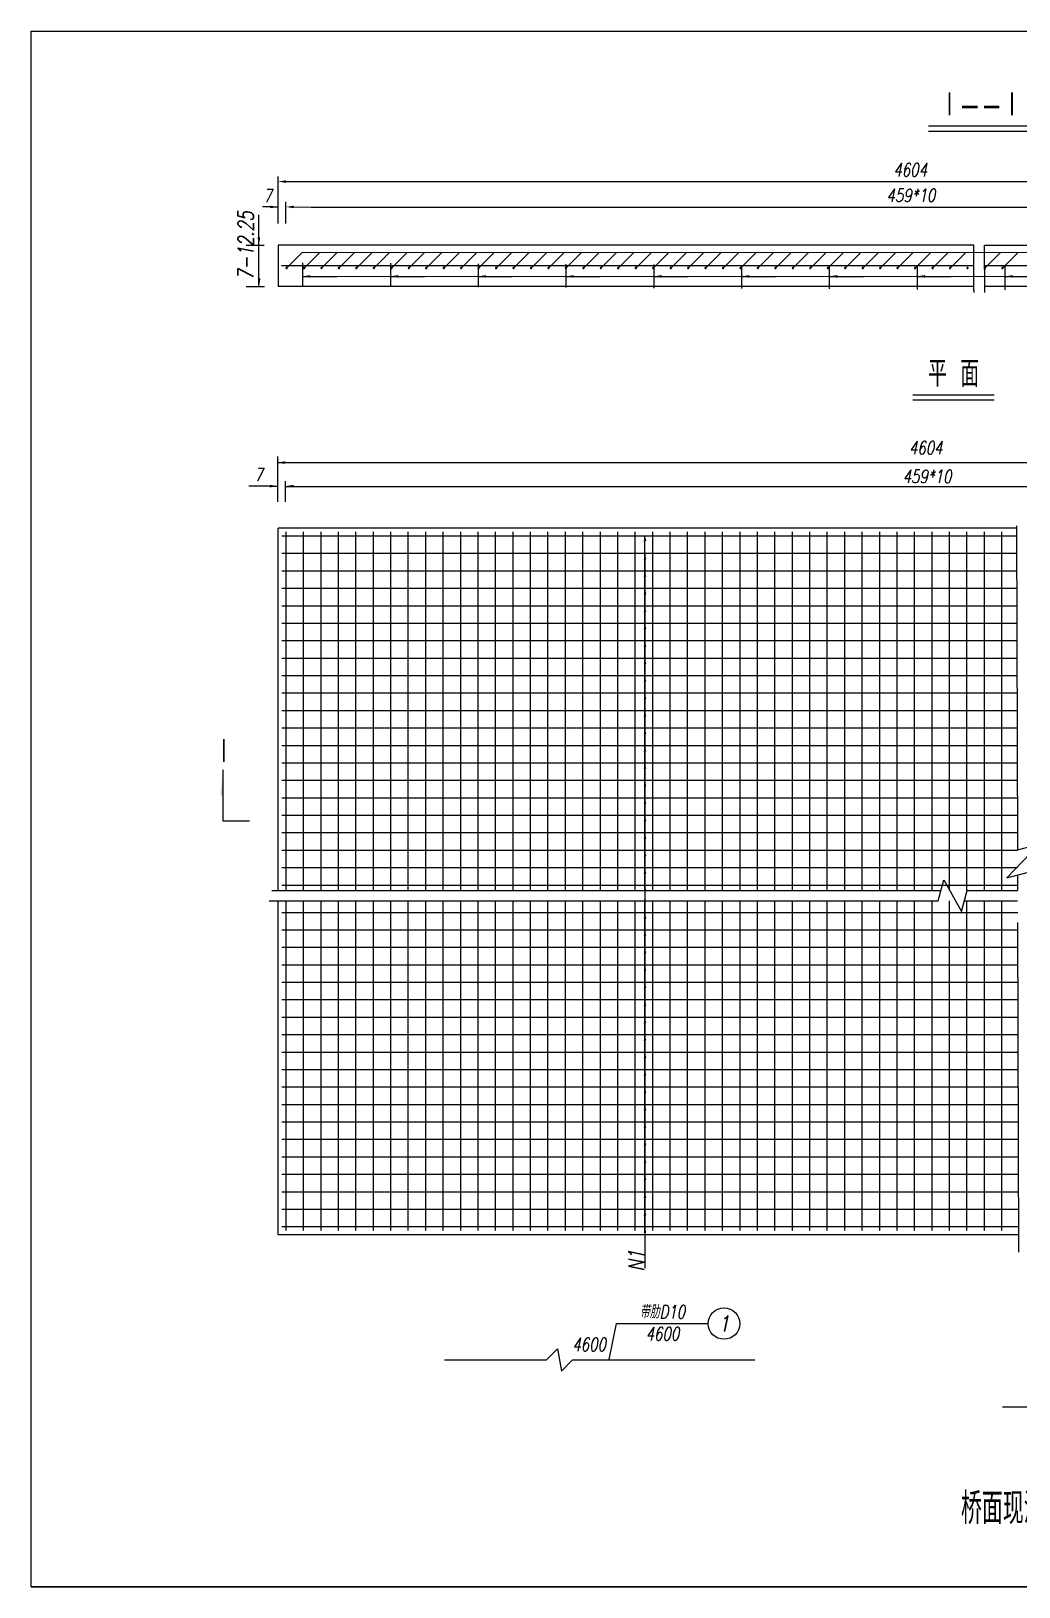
# Model space of a CAD drawing. Header units: millimetres. Extents: x -24082 to -8318, y -18393 to -12453.
# Drawn here: x -18818.1 to -18629.5, y -13047.1 to -12750.1 of the extents above; entities that cross this region are included whole.
import ezdxf
from ezdxf.enums import TextEntityAlignment as Align

# ---------------------------------------------------------------- set-up
doc = ezdxf.new("R2010")
doc.units = ezdxf.units.MM
doc.header["$LTSCALE"] = 12
doc.layers.add('1', color=1, linetype='Continuous')
doc.layers.add('图框', color=5, linetype='Continuous')
doc.layers.add('Dim', color=7, linetype='Continuous', lineweight=18)
doc.styles.add('ffdb', font='italc1.shx', dxfattribs={"width": 0.7, "bigfont": 'fsdb.shx'})
doc.styles.get("Standard").update_dxf_attribs({"font": 'italc1.shx', "width": 0.8, "bigfont": 'fsdb.shx'})
doc.styles.add('tk', font='fsdb_e.shx', dxfattribs={"width": 0.75, "bigfont": 'fsdb.shx'})
doc.dimstyles.new('比例20', dxfattribs={"dimtxt": 3, "dimasz": 1.5, "dimexe": 1, "dimexo": 1, "dimgap": 0.5, "dimtad": 1, "dimdec": 1, "dimlfac": 2, "dimdsep": 46, "dimtxsty": 'ffdb', "dimcen": 0, "dimclrd": 3, "dimclre": 3, "dimclrt": 3, "dimadec": 0, "dimazin": 0, "dimtfac": 2.5, "dimtdec": 1, "dimtofl": 0, "dimtmove": 0, "dimatfit": 3, "dimfxl": 1, "dimtolj": 1, "dimtzin": 0, "dimarcsym": 0})

msp = doc.modelspace()

# ---------------------------------------------------------------- linework, layer by layer
at = {"color": 7, "linetype": 'Continuous'}
for p, q in [((-18818.125, -13047.118), (-18818.125, -12750.118)), ((-18818.125, -13047.118), (-18818.125, -12750.118)), ((-18646.796, -12769.202, -0.7), (-18626.796, -12769.202, -0.7)), ((-18770.965, -12782.685, -0.7), (-18770.965, -12777.845, -0.7)), ((-18769.465, -12778.845, -0.7), (-18533.11, -12778.845, -0.7)), ((-18770.965, -12786.815, -0.7), (-18770.965, -12782.685, -0.7)), ((-18769.465, -12786.815, -0.7), (-18769.465, -12782.685, -0.7)), ((-18772.465, -12783.685, -0.7), (-18773.965, -12783.685, -0.7)), ((-18767.965, -12783.685, -0.7), (-18764.632, -12783.723, -0.7)), ((-18764.632, -12783.723, -0.7), (-18533.382, -12783.723, -0.7)), ((-18638.095, -12791.004, -0.7), (-18770.965, -12791.004, -0.7)), ((-18770.965, -12791.004, -0.7), (-18770.965, -12798.84, -0.7)), ((-18638.095, -12799.63, -0.7), (-18638.095, -12791.004, -0.7)), ((-18636.095, -12791.004, -0.7), (-18523.83, -12791.004, -0.7)), ((-18636.095, -12795.598, -0.7), (-18636.095, -12791.004, -0.7)), ((-18769.363, -12795.341, -0.7), (-18766.435, -12792.413, -0.7)), ((-18519.991, -12792.39, -0.7), (-18766.435, -12792.413, -0.7)), ((-18766.007, -12795.341, -0.7), (-18763.079, -12792.413, -0.7)), ((-18762.673, -12795.341, -0.7), (-18759.746, -12792.413, -0.7)), ((-18759.34, -12795.341, -0.7), (-18756.412, -12792.413, -0.7)), ((-18756.007, -12795.341, -0.7), (-18753.079, -12792.413, -0.7)), ((-18752.673, -12795.341, -0.7), (-18749.746, -12792.413, -0.7)), ((-18749.34, -12795.341, -0.7), (-18746.412, -12792.413, -0.7)), ((-18746.007, -12795.341, -0.7), (-18743.079, -12792.413, -0.7)), ((-18742.673, -12795.341, -0.7), (-18739.746, -12792.413, -0.7)), ((-18739.34, -12795.341, -0.7), (-18736.412, -12792.413, -0.7)), ((-18736.007, -12795.341, -0.7), (-18733.079, -12792.413, -0.7)), ((-18732.673, -12795.341, -0.7), (-18729.746, -12792.413, -0.7)), ((-18729.34, -12795.341, -0.7), (-18726.412, -12792.413, -0.7)), ((-18726.007, -12795.341, -0.7), (-18723.079, -12792.413, -0.7)), ((-18722.673, -12795.341, -0.7), (-18719.746, -12792.413, -0.7)), ((-18719.34, -12795.341, -0.7), (-18716.412, -12792.413, -0.7)), ((-18716.007, -12795.341, -0.7), (-18713.079, -12792.413, -0.7)), ((-18712.673, -12795.341, -0.7), (-18709.746, -12792.413, -0.7)), ((-18709.34, -12795.341, -0.7), (-18706.412, -12792.413, -0.7)), ((-18706.007, -12795.341, -0.7), (-18703.079, -12792.413, -0.7)), ((-18702.673, -12795.341, -0.7), (-18699.746, -12792.413, -0.7)), ((-18699.34, -12795.341, -0.7), (-18696.412, -12792.413, -0.7)), ((-18696.007, -12795.341, -0.7), (-18693.079, -12792.413, -0.7)), ((-18692.673, -12795.341, -0.7), (-18689.746, -12792.413, -0.7)), ((-18689.34, -12795.341, -0.7), (-18686.412, -12792.413, -0.7)), ((-18686.007, -12795.341, -0.7), (-18683.079, -12792.413, -0.7)), ((-18682.673, -12795.341, -0.7), (-18679.746, -12792.413, -0.7)), ((-18679.34, -12795.341, -0.7), (-18676.412, -12792.413, -0.7)), ((-18676.007, -12795.341, -0.7), (-18673.079, -12792.413, -0.7)), ((-18672.673, -12795.341, -0.7), (-18669.746, -12792.413, -0.7)), ((-18669.34, -12795.341, -0.7), (-18666.412, -12792.413, -0.7)), ((-18666.007, -12795.341, -0.7), (-18663.079, -12792.413, -0.7)), ((-18662.673, -12795.341, -0.7), (-18659.746, -12792.413, -0.7)), ((-18659.34, -12795.341, -0.7), (-18656.412, -12792.413, -0.7)), ((-18656.007, -12795.341, -0.7), (-18653.079, -12792.413, -0.7)), ((-18652.673, -12795.341, -0.7), (-18649.746, -12792.413, -0.7)), ((-18649.34, -12795.341, -0.7), (-18646.412, -12792.413, -0.7)), ((-18646.007, -12795.341, -0.7), (-18643.079, -12792.413, -0.7)), ((-18642.673, -12795.341, -0.7), (-18639.746, -12792.413, -0.7)), ((-18636.007, -12795.341, -0.7), (-18633.057, -12792.39, -0.7)), ((-18632.673, -12795.341, -0.7), (-18629.746, -12792.413, -0.7)), ((-18636.095, -12794.863, -0.7), (-18636.095, -12800.002, -0.7)), ((-18638.095, -12798.84, -0.7), (-18770.965, -12798.84, -0.7)), ((-18638.095, -12799.63, -0.7), (-18638.095, -12800.002, -0.7)), ((-18531.61, -12798.84, -0.7), (-18636.095, -12798.84, -0.7)), ((-18649.74, -12819.527, -0.7), (-18634.24, -12819.527, -0.7)), ((-18649.74, -12820.527, -0.7), (-18634.24, -12820.527, -0.7)), ((-18770.959, -12914.171, -0.7), (-18770.959, -12845.032, -0.7)), ((-18629.964, -12845.032, -0.7), (-18770.959, -12845.032, -0.7)), ((-18629.966, -12844.554, -0.7), (-18629.788, -12906.388, -0.7)), ((-18700.914, -12913.873, -0.7), (-18700.914, -12846.532, -0.7)), ((-18700.914, -12849.865, -0.7), (-18700.914, -12986.299, -0.7)), ((-18700.914, -12849.865, -0.7), (-18700.914, -12979.909, -0.7)), ((-18781.44, -12900.914, -0.7), (-18781.442, -12891.131, -0.7)), ((-18776.44, -12900.914, -0.7), (-18781.44, -12900.914, -0.7)), ((-18625.631, -12905.338, -0.7), (-18631.828, -12911.733, -0.7)), ((-18629.788, -12906.388, -0.7), (-18625.631, -12905.338, -0.7)), ((-18644.925, -12916.171, -0.7), (-18643.854, -12912.171, -0.7)), ((-18643.854, -12912.171, -0.7), (-18640.461, -12918.171, -0.7)), ((-18631.828, -12911.733, -0.7), (-18627.687, -12910.687, -0.7)), ((-18629.774, -12911.214, -0.7), (-18629.766, -12914.171, -0.7)), ((-18772.684, -12916.171, -0.7), (-18644.925, -12916.171, -0.7)), ((-18772.148, -12914.171, -0.7), (-18644.389, -12914.171, -0.7)), ((-18770.959, -12979.909, -0.7), (-18770.959, -12916.171, -0.7)), ((-18700.914, -12979.612, -0.7), (-18700.914, -12915.873, -0.7)), ((-18640.461, -12918.171, -0.7), (-18639.389, -12914.171, -0.7)), ((-18639.925, -12916.171, -0.7), (-18629.76, -12916.171, -0.7)), ((-18639.389, -12914.171, -0.7), (-18629.766, -12914.171, -0.7)), ((-18629.76, -12920.291, -0.7), (-18629.579, -12983.225, -0.7)), ((-18629.577, -12979.909, -0.7), (-18770.959, -12979.909, -0.7)), ((-18707.784, -13003.698, -0.7), (-18706.325, -12996.851, -0.7)), ((-18706.325, -12996.851, -0.7), (-18688.825, -12996.851, -0.7)), ((-18719.726, -13003.791, -0.7), (-18717.605, -13001.669, -0.7)), ((-18717.605, -13001.669, -0.7), (-18716.848, -13005.912, -0.7)), ((-18716.848, -13005.912, -0.7), (-18714.726, -13003.791, -0.7))]:
    msp.add_line(p, q, dxfattribs=at)
at = {"color": 1, "linetype": 'Continuous'}
for p, q in [((-18646.796, -12768.202, -0.7), (-18626.796, -12768.202, -0.7)), ((-18766.284, -12794.36, -0.7), (-18766.284, -12798.84, -0.7)), ((-18749.523, -12794.442, -0.7), (-18749.523, -12798.922, -0.7)), ((-18732.762, -12794.524, -0.7), (-18732.762, -12799.004, -0.7)), ((-18716.001, -12794.606, -0.7), (-18716.001, -12799.087, -0.7)), ((-18699.24, -12794.688, -0.7), (-18699.24, -12799.169, -0.7)), ((-18638.095, -12794.907, -0.7), (-18770.298, -12794.907, -0.7)), ((-18682.479, -12794.77, -0.7), (-18682.479, -12799.251, -0.7)), ((-18665.718, -12794.852, -0.7), (-18665.718, -12799.333, -0.7)), ((-18648.957, -12794.934, -0.7), (-18648.957, -12799.415, -0.7)), ((-18532.276, -12794.907, -0.7), (-18636.095, -12794.907, -0.7)), ((-18632.196, -12795.016, -0.7), (-18632.196, -12799.497, -0.7)), ((-18629.96, -12846.532, -0.7), (-18770.269, -12846.532, -0.7)), ((-18769.436, -12914.171, -0.7), (-18769.436, -12845.699, -0.7)), ((-18766.102, -12914.171, -0.7), (-18766.102, -12845.699, -0.7)), ((-18762.769, -12914.171, -0.7), (-18762.769, -12845.699, -0.7)), ((-18759.436, -12914.171, -0.7), (-18759.436, -12845.699, -0.7)), ((-18756.102, -12914.171, -0.7), (-18756.102, -12845.699, -0.7)), ((-18752.769, -12914.171, -0.7), (-18752.769, -12845.699, -0.7)), ((-18749.436, -12914.171, -0.7), (-18749.436, -12845.699, -0.7)), ((-18746.102, -12914.171, -0.7), (-18746.102, -12845.699, -0.7)), ((-18742.769, -12914.171, -0.7), (-18742.769, -12845.699, -0.7)), ((-18739.436, -12914.171, -0.7), (-18739.436, -12845.699, -0.7)), ((-18736.102, -12914.171, -0.7), (-18736.102, -12845.699, -0.7)), ((-18732.769, -12914.171, -0.7), (-18732.769, -12845.699, -0.7)), ((-18729.436, -12914.171, -0.7), (-18729.436, -12845.699, -0.7)), ((-18726.102, -12914.171, -0.7), (-18726.102, -12845.699, -0.7)), ((-18722.769, -12914.171, -0.7), (-18722.769, -12845.699, -0.7)), ((-18719.436, -12914.171, -0.7), (-18719.436, -12845.699, -0.7)), ((-18716.102, -12914.171, -0.7), (-18716.102, -12845.699, -0.7)), ((-18712.769, -12914.171, -0.7), (-18712.769, -12845.699, -0.7)), ((-18709.436, -12914.171, -0.7), (-18709.436, -12845.699, -0.7)), ((-18706.102, -12914.171, -0.7), (-18706.102, -12845.699, -0.7)), ((-18702.769, -12914.171, -0.7), (-18702.769, -12845.699, -0.7)), ((-18699.436, -12914.171, -0.7), (-18699.436, -12845.699, -0.7)), ((-18696.102, -12914.171, -0.7), (-18696.102, -12845.699, -0.7)), ((-18692.769, -12914.171, -0.7), (-18692.769, -12845.699, -0.7)), ((-18689.436, -12914.171, -0.7), (-18689.436, -12845.699, -0.7)), ((-18686.102, -12914.171, -0.7), (-18686.102, -12845.699, -0.7)), ((-18682.769, -12914.171, -0.7), (-18682.769, -12845.699, -0.7)), ((-18679.436, -12914.171, -0.7), (-18679.436, -12845.699, -0.7)), ((-18676.102, -12914.171, -0.7), (-18676.102, -12845.699, -0.7)), ((-18672.769, -12914.171, -0.7), (-18672.769, -12845.699, -0.7)), ((-18669.436, -12914.171, -0.7), (-18669.436, -12845.699, -0.7)), ((-18666.102, -12914.171, -0.7), (-18666.102, -12845.699, -0.7)), ((-18662.769, -12914.171, -0.7), (-18662.769, -12845.699, -0.7)), ((-18659.436, -12914.171, -0.7), (-18659.436, -12845.699, -0.7)), ((-18656.102, -12914.171, -0.7), (-18656.102, -12845.699, -0.7)), ((-18652.769, -12914.171, -0.7), (-18652.769, -12845.699, -0.7)), ((-18649.436, -12914.171, -0.7), (-18649.436, -12845.699, -0.7)), ((-18646.102, -12914.171, -0.7), (-18646.102, -12845.699, -0.7)), ((-18642.769, -12914.171, -0.7), (-18642.769, -12845.699, -0.7)), ((-18639.436, -12914.171, -0.7), (-18639.436, -12845.699, -0.7)), ((-18636.102, -12914.171, -0.7), (-18636.102, -12845.699, -0.7)), ((-18632.769, -12914.171, -0.7), (-18632.769, -12845.699, -0.7)), ((-18629.95, -12849.865, -0.7), (-18770.269, -12849.865, -0.7)), ((-18629.941, -12853.199, -0.7), (-18770.269, -12853.199, -0.7)), ((-18629.931, -12856.532, -0.7), (-18770.269, -12856.532, -0.7)), ((-18629.922, -12859.865, -0.7), (-18770.269, -12859.865, -0.7)), ((-18629.912, -12863.199, -0.7), (-18770.269, -12863.199, -0.7)), ((-18629.903, -12866.532, -0.7), (-18770.269, -12866.532, -0.7)), ((-18629.893, -12869.865, -0.7), (-18770.269, -12869.865, -0.7)), ((-18629.883, -12873.199, -0.7), (-18770.269, -12873.199, -0.7)), ((-18629.874, -12876.532, -0.7), (-18770.269, -12876.532, -0.7)), ((-18629.864, -12879.865, -0.7), (-18770.269, -12879.865, -0.7)), ((-18629.855, -12883.199, -0.7), (-18770.269, -12883.199, -0.7)), ((-18629.845, -12886.532, -0.7), (-18770.269, -12886.532, -0.7)), ((-18629.835, -12889.865, -0.7), (-18770.269, -12889.865, -0.7)), ((-18629.826, -12893.199, -0.7), (-18770.269, -12893.199, -0.7)), ((-18629.816, -12896.532, -0.7), (-18770.269, -12896.532, -0.7)), ((-18629.807, -12899.865, -0.7), (-18770.269, -12899.865, -0.7)), ((-18629.797, -12903.199, -0.7), (-18770.269, -12903.199, -0.7)), ((-18629.788, -12906.532, -0.7), (-18770.269, -12906.532, -0.7)), ((-18629.778, -12909.865, -0.7), (-18770.269, -12909.865, -0.7)), ((-18629.768, -12913.199, -0.7), (-18770.269, -12913.199, -0.7)), ((-18769.436, -12979.076, -0.7), (-18769.436, -12916.171, -0.7)), ((-18766.102, -12979.076, -0.7), (-18766.102, -12916.171, -0.7)), ((-18762.769, -12979.076, -0.7), (-18762.769, -12916.171, -0.7)), ((-18759.436, -12979.076, -0.7), (-18759.436, -12916.171, -0.7)), ((-18756.102, -12979.076, -0.7), (-18756.102, -12916.171, -0.7)), ((-18752.769, -12979.076, -0.7), (-18752.769, -12916.171, -0.7)), ((-18749.436, -12979.076, -0.7), (-18749.436, -12916.171, -0.7)), ((-18746.102, -12979.076, -0.7), (-18746.102, -12916.171, -0.7)), ((-18742.769, -12979.076, -0.7), (-18742.769, -12916.171, -0.7)), ((-18739.436, -12979.076, -0.7), (-18739.436, -12916.171, -0.7)), ((-18736.102, -12979.076, -0.7), (-18736.102, -12916.171, -0.7)), ((-18732.769, -12979.076, -0.7), (-18732.769, -12916.171, -0.7)), ((-18729.436, -12979.076, -0.7), (-18729.436, -12916.171, -0.7)), ((-18726.102, -12979.076, -0.7), (-18726.102, -12916.171, -0.7)), ((-18722.769, -12979.076, -0.7), (-18722.769, -12916.171, -0.7)), ((-18719.436, -12979.076, -0.7), (-18719.436, -12916.171, -0.7)), ((-18716.102, -12979.076, -0.7), (-18716.102, -12916.171, -0.7)), ((-18712.769, -12979.076, -0.7), (-18712.769, -12916.171, -0.7)), ((-18709.436, -12979.076, -0.7), (-18709.436, -12916.171, -0.7)), ((-18706.102, -12979.076, -0.7), (-18706.102, -12916.171, -0.7)), ((-18702.769, -12979.076, -0.7), (-18702.769, -12916.171, -0.7)), ((-18699.436, -12979.076, -0.7), (-18699.436, -12916.171, -0.7)), ((-18696.102, -12979.076, -0.7), (-18696.102, -12916.171, -0.7)), ((-18692.769, -12979.076, -0.7), (-18692.769, -12916.171, -0.7)), ((-18689.436, -12979.076, -0.7), (-18689.436, -12916.171, -0.7)), ((-18686.102, -12979.076, -0.7), (-18686.102, -12916.171, -0.7)), ((-18682.769, -12979.076, -0.7), (-18682.769, -12916.171, -0.7)), ((-18679.436, -12979.076, -0.7), (-18679.436, -12916.171, -0.7)), ((-18676.102, -12979.076, -0.7), (-18676.102, -12916.171, -0.7)), ((-18672.769, -12979.076, -0.7), (-18672.769, -12916.171, -0.7)), ((-18669.436, -12979.076, -0.7), (-18669.436, -12916.171, -0.7)), ((-18666.102, -12979.076, -0.7), (-18666.102, -12916.171, -0.7)), ((-18662.769, -12979.076, -0.7), (-18662.769, -12916.171, -0.7)), ((-18659.436, -12979.076, -0.7), (-18659.436, -12916.171, -0.7)), ((-18656.102, -12979.076, -0.7), (-18656.102, -12916.171, -0.7)), ((-18652.769, -12979.076, -0.7), (-18652.769, -12916.171, -0.7)), ((-18649.436, -12979.076, -0.7), (-18649.436, -12916.171, -0.7)), ((-18646.102, -12979.076, -0.7), (-18646.102, -12916.171, -0.7)), ((-18642.769, -12979.076, -0.7), (-18642.769, -12916.171, -0.7)), ((-18639.436, -12979.076, -0.7), (-18639.436, -12916.171, -0.7)), ((-18636.102, -12979.076, -0.7), (-18636.102, -12916.171, -0.7)), ((-18632.769, -12979.076, -0.7), (-18632.769, -12916.171, -0.7)), ((-18629.753, -12918.409, -0.7), (-18770.269, -12918.409, -0.7)), ((-18629.744, -12921.742, -0.7), (-18770.269, -12921.742, -0.7)), ((-18629.734, -12925.076, -0.7), (-18770.269, -12925.076, -0.7)), ((-18629.725, -12928.409, -0.7), (-18770.269, -12928.409, -0.7)), ((-18629.715, -12931.742, -0.7), (-18770.269, -12931.742, -0.7)), ((-18629.706, -12935.076, -0.7), (-18770.269, -12935.076, -0.7)), ((-18629.696, -12938.409, -0.7), (-18770.269, -12938.409, -0.7)), ((-18629.686, -12941.742, -0.7), (-18770.269, -12941.742, -0.7)), ((-18629.677, -12945.076, -0.7), (-18770.269, -12945.076, -0.7)), ((-18629.667, -12948.409, -0.7), (-18770.269, -12948.409, -0.7)), ((-18629.658, -12951.742, -0.7), (-18770.269, -12951.742, -0.7)), ((-18629.648, -12955.076, -0.7), (-18770.269, -12955.076, -0.7)), ((-18629.638, -12958.409, -0.7), (-18770.269, -12958.409, -0.7)), ((-18629.629, -12961.742, -0.7), (-18770.269, -12961.742, -0.7)), ((-18629.619, -12965.076, -0.7), (-18770.269, -12965.076, -0.7)), ((-18629.61, -12968.409, -0.7), (-18770.269, -12968.409, -0.7)), ((-18629.6, -12971.742, -0.7), (-18770.269, -12971.742, -0.7)), ((-18629.591, -12975.076, -0.7), (-18770.269, -12975.076, -0.7)), ((-18629.581, -12978.409, -0.7), (-18770.269, -12978.409, -0.7)), ((-18739.184, -13003.791, -0.7), (-18719.726, -13003.791, -0.7)), ((-18714.726, -13003.791, -0.7), (-18679.964, -13003.791, -0.7)), ((-18632.68, -13012.761, -0.7), (-18601.339, -13012.761, -0.7))]:
    msp.add_line(p, q, dxfattribs=at)
at = {"color": 0, "linetype": 'ByBlock'}
for p, q in [((-18769.465, -12786.815, -0.7), (-18769.465, -12782.723, -0.7)), ((-18774.634, -12798.84, -0.7), (-18774.634, -12785.217, -0.7)), ((-18770.965, -12783.723, -0.7), (-18772.465, -12783.723, -0.7)), ((-18764.632, -12783.723, -0.7), (-18758.6, -12783.723, -0.7)), ((-18777.089, -12791.005, -0.7), (-18773.634, -12791.005, -0.7)), ((-18777.046, -12798.84, -1.4), (-18773.591, -12798.84, -1.4)), ((-18771.145, -12832.485, -0.7), (-18535.803, -12832.485, -0.7)), ((-18771.04, -12836.021, -0.7), (-18771.04, -12831.345, -0.7)), ((-18771.04, -12840.01, -0.7), (-18771.04, -12836.021, -0.7)), ((-18769.54, -12840.01, -0.7), (-18769.54, -12836.021, -0.7)), ((-18772.54, -12836.986, -0.7), (-18776.54, -12836.986, -0.7)), ((-18771.05, -12837.025, -0.7), (-18772.55, -12837.025, -0.7)), ((-18769.54, -12837.025, -0.7), (-18758.686, -12837.025, -0.7)), ((-18764.717, -12837.025, -0.7), (-18535.92, -12837.025, -0.7))]:
    msp.add_line(p, q, dxfattribs=at)
at = {"color": 7, "lineweight": 0}
msp.add_lwpolyline([(-18818.125, -13047.118), (-18398.125, -13047.118), (-18398.125, -12750.118), (-18818.125, -12750.118)], close=True, dxfattribs=at)
at = {"color": 7, "linetype": 'Continuous'}
msp.add_circle((-18685.825, -12996.851, -0.7), 3, dxfattribs=at)
at = {"color": 1}
for centre, start, end in [((-18769.34, -12795.341, -0.7), 0, 180), ((-18769.34, -12795.341, -0.7), 180, 0), ((-18766.007, -12795.341, -0.7), 0, 180), ((-18766.007, -12795.341, -0.7), 180, 0), ((-18762.673, -12795.341, -0.7), 0, 180), ((-18762.673, -12795.341, -0.7), 180, 0), ((-18759.34, -12795.341, -0.7), 0, 180), ((-18759.34, -12795.341, -0.7), 180, 0), ((-18756.007, -12795.341, -0.7), 0, 180), ((-18756.007, -12795.341, -0.7), 180, 0), ((-18752.673, -12795.341, -0.7), 0, 180), ((-18752.673, -12795.341, -0.7), 180, 0), ((-18749.34, -12795.341, -0.7), 0, 180), ((-18749.34, -12795.341, -0.7), 180, 0), ((-18746.007, -12795.341, -0.7), 0, 180), ((-18746.007, -12795.341, -0.7), 180, 0), ((-18742.673, -12795.341, -0.7), 0, 180), ((-18742.673, -12795.341, -0.7), 180, 0), ((-18739.34, -12795.341, -0.7), 0, 180), ((-18739.34, -12795.341, -0.7), 180, 0), ((-18736.007, -12795.341, -0.7), 0, 180), ((-18736.007, -12795.341, -0.7), 180, 0), ((-18732.673, -12795.341, -0.7), 0, 180), ((-18732.673, -12795.341, -0.7), 180, 0), ((-18729.34, -12795.341, -0.7), 0, 180), ((-18729.34, -12795.341, -0.7), 180, 0), ((-18726.007, -12795.341, -0.7), 0, 180), ((-18726.007, -12795.341, -0.7), 180, 0), ((-18722.673, -12795.341, -0.7), 0, 180), ((-18722.673, -12795.341, -0.7), 180, 0), ((-18719.34, -12795.341, -0.7), 0, 180), ((-18719.34, -12795.341, -0.7), 180, 0), ((-18716.007, -12795.341, -0.7), 0, 180), ((-18716.007, -12795.341, -0.7), 180, 0), ((-18712.673, -12795.341, -0.7), 0, 180), ((-18712.673, -12795.341, -0.7), 180, 0), ((-18709.34, -12795.341, -0.7), 0, 180), ((-18709.34, -12795.341, -0.7), 180, 0), ((-18706.007, -12795.341, -0.7), 0, 180), ((-18706.007, -12795.341, -0.7), 180, 0), ((-18702.673, -12795.341, -0.7), 0, 180), ((-18702.673, -12795.341, -0.7), 180, 0), ((-18699.34, -12795.341, -0.7), 0, 180), ((-18699.34, -12795.341, -0.7), 180, 0), ((-18696.007, -12795.341, -0.7), 0, 180), ((-18696.007, -12795.341, -0.7), 180, 0), ((-18692.673, -12795.341, -0.7), 0, 180), ((-18692.673, -12795.341, -0.7), 180, 0), ((-18689.34, -12795.341, -0.7), 0, 180), ((-18689.34, -12795.341, -0.7), 180, 0), ((-18686.007, -12795.341, -0.7), 0, 180), ((-18686.007, -12795.341, -0.7), 180, 0), ((-18682.673, -12795.341, -0.7), 0, 180), ((-18682.673, -12795.341, -0.7), 180, 0), ((-18679.34, -12795.341, -0.7), 0, 180), ((-18679.34, -12795.341, -0.7), 180, 0), ((-18676.007, -12795.341, -0.7), 0, 180), ((-18676.007, -12795.341, -0.7), 180, 0), ((-18672.673, -12795.341, -0.7), 0, 180), ((-18672.673, -12795.341, -0.7), 180, 0), ((-18669.34, -12795.341, -0.7), 0, 180), ((-18669.34, -12795.341, -0.7), 180, 0), ((-18666.007, -12795.341, -0.7), 0, 180), ((-18666.007, -12795.341, -0.7), 180, 0), ((-18662.673, -12795.341, -0.7), 0, 180), ((-18662.673, -12795.341, -0.7), 180, 0), ((-18659.34, -12795.341, -0.7), 0, 180), ((-18659.34, -12795.341, -0.7), 180, 0), ((-18656.007, -12795.341, -0.7), 0, 180), ((-18656.007, -12795.341, -0.7), 180, 0), ((-18652.673, -12795.341, -0.7), 0, 180), ((-18652.673, -12795.341, -0.7), 180, 0), ((-18649.34, -12795.341, -0.7), 0, 180), ((-18649.34, -12795.341, -0.7), 180, 0), ((-18646.007, -12795.341, -0.7), 0, 180), ((-18646.007, -12795.341, -0.7), 180, 0), ((-18642.673, -12795.341, -0.7), 0, 180), ((-18642.673, -12795.341, -0.7), 180, 0), ((-18639.34, -12795.341, -0.7), 0, 180), ((-18639.34, -12795.341, -0.7), 180, 0), ((-18636.007, -12795.341, -0.7), 0, 180), ((-18636.007, -12795.341, -0.7), 180, 0), ((-18632.673, -12795.341, -0.7), 0, 180), ((-18632.673, -12795.341, -0.7), 180, 0)]:
    msp.add_arc(centre, 0.125, start, end, dxfattribs=at)
at = {"color": 7, "linetype": 'Continuous'}
for points in [[(-18769.465, -12778.595, -0.7), (-18769.465, -12779.095, -0.7), (-18770.965, -12778.845, -0.7)], [(-18772.465, -12783.435, -0.7), (-18772.465, -12783.935, -0.7), (-18770.965, -12783.685, -0.7)], [(-18767.965, -12783.435, -0.7), (-18767.965, -12783.935, -0.7), (-18769.465, -12783.685, -0.7)], [(-18700.914, -12846.532, -0.7), (-18701.173, -12847.563, -0.7), (-18700.655, -12847.433, -0.7)], [(-18700.914, -12850.025, -0.7), (-18701.173, -12851.055, -0.7), (-18700.655, -12850.926, -0.7)], [(-18700.914, -12853.346, -0.7), (-18701.173, -12854.377, -0.7), (-18700.655, -12854.248, -0.7)], [(-18700.914, -12856.698, -0.7), (-18701.173, -12857.729, -0.7), (-18700.655, -12857.599, -0.7)], [(-18700.914, -12860.035, -0.7), (-18701.173, -12861.066, -0.7), (-18700.655, -12860.936, -0.7)], [(-18700.914, -12863.339, -0.7), (-18701.173, -12864.37, -0.7), (-18700.655, -12864.24, -0.7)], [(-18700.914, -12866.691, -0.7), (-18701.173, -12867.722, -0.7), (-18700.655, -12867.593, -0.7)], [(-18700.914, -12870.012, -0.7), (-18701.173, -12871.042, -0.7), (-18700.655, -12870.913, -0.7)], [(-18700.914, -12873.347, -0.7), (-18701.173, -12874.378, -0.7), (-18700.655, -12874.248, -0.7)], [(-18700.914, -12876.681, -0.7), (-18701.173, -12877.712, -0.7), (-18700.655, -12877.582, -0.7)], [(-18700.914, -12880.01, -0.7), (-18701.173, -12881.041, -0.7), (-18700.655, -12880.912, -0.7)], [(-18700.914, -12883.35, -0.7), (-18701.173, -12884.38, -0.7), (-18700.655, -12884.251, -0.7)], [(-18700.914, -12886.678, -0.7), (-18701.173, -12887.708, -0.7), (-18700.655, -12887.579, -0.7)], [(-18781.988, -12896.031, -0.7), (-18781.471, -12896.022, -0.7), (-18781.442, -12891.131, -0.7)], [(-18700.914, -12889.989, -0.7), (-18701.173, -12891.02, -0.7), (-18700.655, -12890.89, -0.7)], [(-18700.914, -12893.349, -0.7), (-18701.173, -12894.38, -0.7), (-18700.655, -12894.25, -0.7)], [(-18700.914, -12896.668, -0.7), (-18701.173, -12897.699, -0.7), (-18700.655, -12897.57, -0.7)], [(-18700.914, -12900.021, -0.7), (-18701.173, -12901.052, -0.7), (-18700.655, -12900.923, -0.7)], [(-18700.914, -12903.348, -0.7), (-18701.173, -12904.379, -0.7), (-18700.655, -12904.25, -0.7)], [(-18700.914, -12906.69, -0.7), (-18701.173, -12907.721, -0.7), (-18700.655, -12907.592, -0.7)], [(-18700.914, -12910.017, -0.7), (-18701.173, -12911.047, -0.7), (-18700.655, -12910.918, -0.7)], [(-18700.914, -12913.33, -0.7), (-18701.173, -12914.361, -0.7), (-18700.655, -12914.232, -0.7)], [(-18700.914, -12918.605, -0.7), (-18701.173, -12919.635, -0.7), (-18700.655, -12919.506, -0.7)], [(-18700.914, -12921.892, -0.7), (-18701.173, -12922.922, -0.7), (-18700.655, -12922.793, -0.7)], [(-18700.914, -12925.239, -0.7), (-18701.173, -12926.269, -0.7), (-18700.655, -12926.14, -0.7)], [(-18700.914, -12928.539, -0.7), (-18701.173, -12929.57, -0.7), (-18700.655, -12929.44, -0.7)], [(-18700.914, -12931.885, -0.7), (-18701.173, -12932.916, -0.7), (-18700.655, -12932.786, -0.7)], [(-18700.914, -12935.242, -0.7), (-18701.173, -12936.272, -0.7), (-18700.655, -12936.143, -0.7)], [(-18700.914, -12938.562, -0.7), (-18701.173, -12939.593, -0.7), (-18700.655, -12939.464, -0.7)], [(-18700.914, -12941.871, -0.7), (-18701.173, -12942.902, -0.7), (-18700.655, -12942.773, -0.7)], [(-18700.914, -12945.212, -0.7), (-18701.173, -12946.242, -0.7), (-18700.655, -12946.113, -0.7)], [(-18700.914, -12948.545, -0.7), (-18701.173, -12949.576, -0.7), (-18700.655, -12949.446, -0.7)], [(-18700.914, -12951.892, -0.7), (-18701.173, -12952.923, -0.7), (-18700.655, -12952.793, -0.7)], [(-18700.914, -12955.203, -0.7), (-18701.173, -12956.234, -0.7), (-18700.655, -12956.104, -0.7)], [(-18700.914, -12958.544, -0.7), (-18701.173, -12959.575, -0.7), (-18700.655, -12959.446, -0.7)], [(-18700.914, -12961.885, -0.7), (-18701.173, -12962.916, -0.7), (-18700.655, -12962.786, -0.7)], [(-18700.914, -12965.198, -0.7), (-18701.173, -12966.228, -0.7), (-18700.655, -12966.099, -0.7)], [(-18700.914, -12968.544, -0.7), (-18701.173, -12969.574, -0.7), (-18700.655, -12969.445, -0.7)], [(-18700.914, -12971.876, -0.7), (-18701.173, -12972.906, -0.7), (-18700.655, -12972.777, -0.7)], [(-18700.914, -12975.236, -0.7), (-18701.173, -12976.267, -0.7), (-18700.655, -12976.137, -0.7)], [(-18700.914, -12978.554, -0.7), (-18701.173, -12979.585, -0.7), (-18700.655, -12979.456, -0.7)]]:
    msp.add_solid(points, dxfattribs=at)
at = {"color": 0, "linetype": 'ByBlock'}
for points in [[(-18774.884, -12789.505, -0.7), (-18774.384, -12789.505, -0.7), (-18774.634, -12791.005, -0.7)], [(-18774.841, -12797.34, -1.4), (-18774.341, -12797.34, -1.4), (-18774.591, -12798.84, -1.4)], [(-18769.578, -12832.235, -0.7), (-18769.712, -12832.735, -0.7), (-18771.145, -12832.485, -0.7)], [(-18772.473, -12836.736, -0.7), (-18772.607, -12837.236, -0.7), (-18771.04, -12836.986, -0.7)], [(-18767.973, -12836.736, -0.7), (-18768.107, -12837.236, -0.7), (-18769.54, -12836.986, -0.7)]]:
    msp.add_solid(points, dxfattribs=at)
at = {"layer": '1'}
msp.add_line((-18818.125, -13047.118), (-18398.125, -13047.118), dxfattribs=at)
msp.add_line((-18818.125, -13047.118), (-18398.125, -13047.118), dxfattribs=at)
at = {"layer": 'Defpoints', "color": 0, "linetype": 'ByBlock'}
for p in [(-18769.465, -12786.815, -0.7), (-18771.04, -12836.986, -0.7), (-18770.959, -12916.171, -0.7), (-18770.959, -12979.909, -0.7), (-18770.959, -12979.909, -0.7), (-18629.577, -12979.909, -0.7)]:
    msp.add_point(p, dxfattribs=at)
at = {"layer": 'Dim', "linetype": 'Continuous'}
msp.add_line((-18545.13, -12797.002), (-18766.284, -12796.94, -0.7), dxfattribs=at)
at = {"layer": '图框', "color": 0}
msp.add_lwpolyline([(-18818.125, -12750.118), (-18398.125, -12750.118), (-18398.125, -13047.118), (-18818.125, -13047.118)], close=True, dxfattribs=at)
msp.add_lwpolyline([(-18818.125, -12750.118), (-18398.125, -12750.118), (-18398.125, -13047.118), (-18818.125, -13047.118)], close=True, dxfattribs=at)

# ---------------------------------------------------------------- texts
at = {"color": 7, "linetype": 'Continuous', "width": 0.75}
for s, height, p in [('Ⅰ--Ⅰ', 5, (-18636.796, -12766.702, -0.7)), ('平 面', 5, (-18641.99, -12818.027, -0.7)), ('Ⅰ', 5, (-18781.311, -12890.152, -0.7)), ('带肋D10', 2.5, (-18697.575, -12995.851, -0.7)), ('4600', 2.5, (-18711.573, -13002.102, -0.7)), ('4600', 2.5, (-18697.575, -13000.051, -0.7))]:
    msp.add_text(s, height=height, dxfattribs=at).set_placement(p, align=Align.CENTER)
for s, p in [('4604', (-18653.49, -12777.845, -0.7)), ('7', (-18773.768, -12782.815, -0.7)), ('459*10', (-18654.802, -12782.723, -0.7)), ('4604', (-18650.52, -12830.905, -0.7)), ('7', (-18775.463, -12836.023, -0.7)), ('459*10', (-18651.718, -12836.383, -0.7))]:
    msp.add_text(s, height=2.5, dxfattribs=at).set_placement(p)
at = {"color": 0, "linetype": 'ByBlock', "width": 0.75}
msp.add_text('7-12.25', height=3, rotation=90, dxfattribs=at).set_placement((-18775.634, -12797.653, -0.7))
at = {"color": 7, "linetype": 'Continuous', "width": 0.75}
msp.add_text('N1', height=3, rotation=90, dxfattribs=at).set_placement((-18701.038, -12982.843, -0.7), align=Align.RIGHT)
msp.add_text('1', height=3, dxfattribs=at).set_placement((-18685.825, -12996.851, -0.7), align=Align.MIDDLE)
at = {"layer": '图框', "color": 0, "style": 'tk', "width": 0.7}
msp.add_text('桥面现浇层钢筋构造图', height=6, dxfattribs=at).set_placement((-18620.625, -13035.118), align=Align.CENTER)

# ---------------------------------------------------------------- leaders
at = {"layer": 'Dim', "linetype": 'Continuous'}
for points in [[(-18766.284, -12796.94, -0.7), (-18759.771, -12796.941, -0.7)], [(-18749.523, -12796.94, -0.7), (-18743.01, -12796.941, -0.7)], [(-18732.762, -12796.94, -0.7), (-18726.249, -12796.941, -0.7)], [(-18716.001, -12796.94, -0.7), (-18709.488, -12796.941, -0.7)], [(-18699.24, -12796.94, -0.7), (-18692.727, -12796.941, -0.7)], [(-18682.479, -12796.94, -0.7), (-18675.966, -12796.941, -0.7)], [(-18665.718, -12796.94, -0.7), (-18659.205, -12796.941, -0.7)], [(-18648.957, -12796.94, -0.7), (-18642.444, -12796.941, -0.7)], [(-18632.196, -12796.94, -0.7), (-18625.683, -12796.941, -0.7)]]:
    msp.add_leader(points, dimstyle='比例20', override={"dimgap": 0.5, "dimtad": 0, "dimfxl": 6, "dimfxlon": 1}, dxfattribs=at)

doc.saveas('drawing.dxf')
